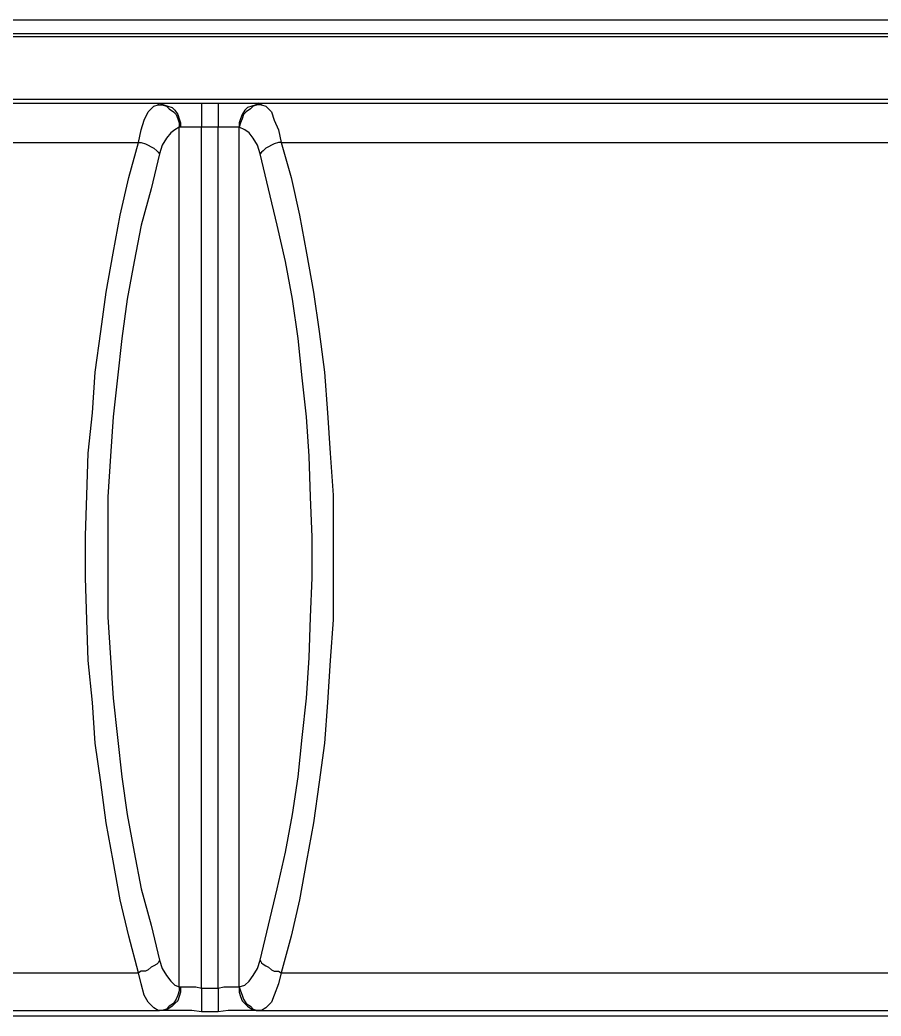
# Model space of a CAD drawing. Header units: centimetres. Extents: x -8.4 to 8.2, y -7.7 to 8.
# Drawn here: x -4.335 to -3.249, y 4.198 to 5.454 of the extents above; entities that cross this region are included whole.
import ezdxf

# ---------------------------------------------------------------- set-up
doc = ezdxf.new("R2010")
doc.units = ezdxf.units.CM
doc.header["$MEASUREMENT"] = 0
doc.layers.add('Layer 1', color=7, linetype='Continuous')

msp = doc.modelspace()

# ---------------------------------------------------------------- linework, layer by layer
at = {"layer": 'Layer 1', "lineweight": 25}
for points in [[(-6.02898, 5.45394), (-6.02898, 5.45394), (-2.16253, 5.45394), (-2.16253, 5.45394)], [(-2.1837, 5.4363), (-2.1837, 5.4363), (-6.01134, 5.4363), (-6.01134, 5.4363)], [(-2.18723, 5.43277), (-2.18723, 5.43277), (-6.00781, 5.43277), (-6.00781, 5.43277)], [(-5.72329, 5.35407), (-5.72329, 5.35407), (-2.46998, 5.35407), (-2.46998, 5.35407)], [(-5.94571, 5.34878), (-5.94571, 5.34878), (-4.1593, 5.34878), (-4.1593, 5.34878)], [(-4.16106, 5.34701), (-4.16106, 5.34701), (-4.1593, 5.34878), (-4.1593, 5.34878)], [(-4.10634, 5.34878), (-4.10634, 5.34878), (-4.08516, 5.34878), (-4.08516, 5.34878)], [(-4.03397, 5.34878), (-4.03397, 5.34878), (-2.24579, 5.34878), (-2.24579, 5.34878)], [(-4.03397, 5.34878), (-4.03397, 5.34878), (-4.03044, 5.34701), (-4.03044, 5.34701)], [(-4.13458, 4.23493), (-4.13458, 4.23493), (-4.13458, 5.31877), (-4.13458, 5.31877)], [(-4.13282, 5.31877), (-4.13282, 5.31877), (-4.13458, 5.31877), (-4.13458, 5.31877)], [(-4.10634, 4.23316), (-4.10634, 4.23316), (-4.10634, 5.31877), (-4.10634, 5.31877)], [(-4.08516, 5.31877), (-4.08516, 5.31877), (-4.10634, 5.31877), (-4.10634, 5.31877)], [(-4.08516, 4.23316), (-4.08516, 4.23316), (-4.08516, 5.31877), (-4.08516, 5.31877)], [(-4.05868, 4.23493), (-4.05868, 4.23493), (-4.05868, 5.31877), (-4.05868, 5.31877)], [(-4.05868, 5.31877), (-4.05868, 5.31877), (-4.05868, 5.31877), (-4.05868, 5.31877)], [(-5.91923, 5.29935), (-5.91923, 5.29935), (-4.18578, 5.29935), (-4.18578, 5.29935)], [(-4.00573, 5.29935), (-4.00573, 5.29935), (-2.27404, 5.29935), (-2.27404, 5.29935)], [(-5.91923, 4.25258), (-5.91923, 4.25258), (-4.18578, 4.25258), (-4.18578, 4.25258)], [(-4.00573, 4.25258), (-4.00573, 4.25258), (-2.27404, 4.25258), (-2.27404, 4.25258)], [(-4.13458, 4.23493), (-4.13458, 4.23493), (-4.13282, 4.23493), (-4.13282, 4.23493)], [(-4.10634, 4.23316), (-4.10634, 4.23316), (-4.08516, 4.23316), (-4.08516, 4.23316)], [(-4.05868, 4.23493), (-4.05868, 4.23493), (-4.05868, 4.23493), (-4.05868, 4.23493)], [(-5.94571, 4.20492), (-5.94571, 4.20492), (-4.1593, 4.20492), (-4.1593, 4.20492)], [(-2.46998, 4.19785), (-2.46998, 4.19785), (-5.72329, 4.19785), (-5.72329, 4.19785)], [(-4.1593, 4.20492), (-4.1593, 4.20492), (-4.16106, 4.20492), (-4.16106, 4.20492)], [(-4.08516, 4.20315), (-4.08516, 4.20315), (-4.10634, 4.20315), (-4.10634, 4.20315)], [(-4.03397, 4.20492), (-4.03397, 4.20492), (-2.24579, 4.20492), (-2.24579, 4.20492)], [(-4.03044, 4.20492), (-4.03044, 4.20492), (-4.03397, 4.20492), (-4.03397, 4.20492)]]:
    msp.add_open_spline(points, degree=3, dxfattribs=at)
for points, knots in [([(-4.18578, 5.29935), (-4.18578, 5.29935), (-4.18225, 5.31524), (-4.18225, 5.31524), (-4.18225, 5.31524), (-4.18225, 5.31524), (-4.17872, 5.32759), (-4.17872, 5.32759), (-4.17872, 5.32759), (-4.17872, 5.32759), (-4.17342, 5.33819), (-4.17342, 5.33819), (-4.17342, 5.33819), (-4.17342, 5.33819), (-4.16636, 5.34525), (-4.16636, 5.34525), (-4.16636, 5.34525), (-4.16636, 5.34525), (-4.16106, 5.34701), (-4.16106, 5.34701)], [0, 0, 0, 0, 0.1666667, 0.1666667, 0.1666667, 0.1666667, 0.3333333, 0.3333333, 0.3333333, 0.3333333, 0.5, 0.5, 0.5, 0.5, 0.6666667, 0.6666667, 0.6666667, 0.6666667, 1, 1, 1, 1]), ([(-4.16106, 5.34701), (-4.16106, 5.34701), (-4.15577, 5.34701), (-4.15577, 5.34701), (-4.15577, 5.34701), (-4.15577, 5.34701), (-4.15047, 5.34525), (-4.15047, 5.34525), (-4.15047, 5.34525), (-4.15047, 5.34525), (-4.14694, 5.34172), (-4.14694, 5.34172), (-4.14694, 5.34172), (-4.14694, 5.34172), (-4.14164, 5.33819), (-4.14164, 5.33819), (-4.14164, 5.33819), (-4.14164, 5.33819), (-4.13812, 5.33466), (-4.13812, 5.33466), (-4.13812, 5.33466), (-4.13812, 5.33466), (-4.13635, 5.32936), (-4.13635, 5.32936), (-4.13635, 5.32936), (-4.13635, 5.32936), (-4.13458, 5.32407), (-4.13458, 5.32407), (-4.13458, 5.32407), (-4.13458, 5.32407), (-4.13458, 5.31877), (-4.13458, 5.31877)], [0, 0, 0, 0, 0.1111111, 0.1111111, 0.1111111, 0.1111111, 0.2222222, 0.2222222, 0.2222222, 0.2222222, 0.3333333, 0.3333333, 0.3333333, 0.3333333, 0.4444444, 0.4444444, 0.4444444, 0.4444444, 0.5555556, 0.5555556, 0.5555556, 0.5555556, 0.6666667, 0.6666667, 0.6666667, 0.6666667, 0.7777778, 0.7777778, 0.7777778, 0.7777778, 1, 1, 1, 1]), ([(-4.1593, 5.34878), (-4.1593, 5.34878), (-4.154, 5.34701), (-4.154, 5.34701), (-4.154, 5.34701), (-4.154, 5.34701), (-4.14871, 5.34525), (-4.14871, 5.34525), (-4.14871, 5.34525), (-4.14871, 5.34525), (-4.14341, 5.34348), (-4.14341, 5.34348), (-4.14341, 5.34348), (-4.14341, 5.34348), (-4.13988, 5.33995), (-4.13988, 5.33995), (-4.13988, 5.33995), (-4.13988, 5.33995), (-4.13635, 5.33466), (-4.13635, 5.33466), (-4.13635, 5.33466), (-4.13635, 5.33466), (-4.13458, 5.32936), (-4.13458, 5.32936), (-4.13458, 5.32936), (-4.13458, 5.32936), (-4.13282, 5.32407), (-4.13282, 5.32407), (-4.13282, 5.32407), (-4.13282, 5.32407), (-4.13282, 5.31877), (-4.13282, 5.31877)], [0, 0, 0, 0, 0.1111111, 0.1111111, 0.1111111, 0.1111111, 0.2222222, 0.2222222, 0.2222222, 0.2222222, 0.3333333, 0.3333333, 0.3333333, 0.3333333, 0.4444444, 0.4444444, 0.4444444, 0.4444444, 0.5555556, 0.5555556, 0.5555556, 0.5555556, 0.6666667, 0.6666667, 0.6666667, 0.6666667, 0.7777778, 0.7777778, 0.7777778, 0.7777778, 1, 1, 1, 1]), ([(-4.1593, 5.34878), (-4.1593, 5.34878), (-4.15047, 5.34878), (-4.15047, 5.34878), (-4.15047, 5.34878), (-4.15047, 5.34878), (-4.14164, 5.34878), (-4.14164, 5.34878), (-4.14164, 5.34878), (-4.14164, 5.34878), (-4.13106, 5.34878), (-4.13106, 5.34878), (-4.13106, 5.34878), (-4.13106, 5.34878), (-4.1187, 5.34878), (-4.1187, 5.34878), (-4.1187, 5.34878), (-4.1187, 5.34878), (-4.10634, 5.34878), (-4.10634, 5.34878)], [0, 0, 0, 0, 0.1666667, 0.1666667, 0.1666667, 0.1666667, 0.3333333, 0.3333333, 0.3333333, 0.3333333, 0.5, 0.5, 0.5, 0.5, 0.6666667, 0.6666667, 0.6666667, 0.6666667, 1, 1, 1, 1]), ([(-4.10634, 5.34878), (-4.10634, 5.34878), (-4.10634, 5.34878), (-4.10634, 5.34878), (-4.10634, 5.34878), (-4.10634, 5.34878), (-4.10634, 5.34701), (-4.10634, 5.34701), (-4.10634, 5.34701), (-4.10634, 5.34701), (-4.10634, 5.34348), (-4.10634, 5.34348), (-4.10634, 5.34348), (-4.10634, 5.34348), (-4.10634, 5.33995), (-4.10634, 5.33995), (-4.10634, 5.33995), (-4.10634, 5.33995), (-4.10634, 5.33466), (-4.10634, 5.33466), (-4.10634, 5.33466), (-4.10634, 5.33466), (-4.10634, 5.32936), (-4.10634, 5.32936), (-4.10634, 5.32936), (-4.10634, 5.32936), (-4.10634, 5.32407), (-4.10634, 5.32407), (-4.10634, 5.32407), (-4.10634, 5.32407), (-4.10634, 5.31877), (-4.10634, 5.31877)], [0, 0, 0, 0, 0.1111111, 0.1111111, 0.1111111, 0.1111111, 0.2222222, 0.2222222, 0.2222222, 0.2222222, 0.3333333, 0.3333333, 0.3333333, 0.3333333, 0.4444444, 0.4444444, 0.4444444, 0.4444444, 0.5555556, 0.5555556, 0.5555556, 0.5555556, 0.6666667, 0.6666667, 0.6666667, 0.6666667, 0.7777778, 0.7777778, 0.7777778, 0.7777778, 1, 1, 1, 1]), ([(-4.08516, 5.34878), (-4.08516, 5.34878), (-4.0728, 5.34878), (-4.0728, 5.34878), (-4.0728, 5.34878), (-4.0728, 5.34878), (-4.06045, 5.34878), (-4.06045, 5.34878), (-4.06045, 5.34878), (-4.06045, 5.34878), (-4.04986, 5.34878), (-4.04986, 5.34878), (-4.04986, 5.34878), (-4.04986, 5.34878), (-4.04103, 5.34878), (-4.04103, 5.34878), (-4.04103, 5.34878), (-4.04103, 5.34878), (-4.03397, 5.34878), (-4.03397, 5.34878)], [0, 0, 0, 0, 0.1666667, 0.1666667, 0.1666667, 0.1666667, 0.3333333, 0.3333333, 0.3333333, 0.3333333, 0.5, 0.5, 0.5, 0.5, 0.6666667, 0.6666667, 0.6666667, 0.6666667, 1, 1, 1, 1]), ([(-4.08516, 5.34878), (-4.08516, 5.34878), (-4.08516, 5.34878), (-4.08516, 5.34878), (-4.08516, 5.34878), (-4.08516, 5.34878), (-4.08516, 5.34701), (-4.08516, 5.34701), (-4.08516, 5.34701), (-4.08516, 5.34701), (-4.08516, 5.34348), (-4.08516, 5.34348), (-4.08516, 5.34348), (-4.08516, 5.34348), (-4.08516, 5.33995), (-4.08516, 5.33995), (-4.08516, 5.33995), (-4.08516, 5.33995), (-4.08516, 5.33466), (-4.08516, 5.33466), (-4.08516, 5.33466), (-4.08516, 5.33466), (-4.08516, 5.32936), (-4.08516, 5.32936), (-4.08516, 5.32936), (-4.08516, 5.32936), (-4.08516, 5.32407), (-4.08516, 5.32407), (-4.08516, 5.32407), (-4.08516, 5.32407), (-4.08516, 5.31877), (-4.08516, 5.31877)], [0, 0, 0, 0, 0.1111111, 0.1111111, 0.1111111, 0.1111111, 0.2222222, 0.2222222, 0.2222222, 0.2222222, 0.3333333, 0.3333333, 0.3333333, 0.3333333, 0.4444444, 0.4444444, 0.4444444, 0.4444444, 0.5555556, 0.5555556, 0.5555556, 0.5555556, 0.6666667, 0.6666667, 0.6666667, 0.6666667, 0.7777778, 0.7777778, 0.7777778, 0.7777778, 1, 1, 1, 1]), ([(-4.03397, 5.34878), (-4.03397, 5.34878), (-4.0375, 5.34701), (-4.0375, 5.34701), (-4.0375, 5.34701), (-4.0375, 5.34701), (-4.04279, 5.34525), (-4.04279, 5.34525), (-4.04279, 5.34525), (-4.04279, 5.34525), (-4.04809, 5.34348), (-4.04809, 5.34348), (-4.04809, 5.34348), (-4.04809, 5.34348), (-4.05162, 5.33995), (-4.05162, 5.33995), (-4.05162, 5.33995), (-4.05162, 5.33995), (-4.05515, 5.33466), (-4.05515, 5.33466), (-4.05515, 5.33466), (-4.05515, 5.33466), (-4.05692, 5.32936), (-4.05692, 5.32936), (-4.05692, 5.32936), (-4.05692, 5.32936), (-4.05868, 5.32407), (-4.05868, 5.32407), (-4.05868, 5.32407), (-4.05868, 5.32407), (-4.05868, 5.31877), (-4.05868, 5.31877)], [0, 0, 0, 0, 0.1111111, 0.1111111, 0.1111111, 0.1111111, 0.2222222, 0.2222222, 0.2222222, 0.2222222, 0.3333333, 0.3333333, 0.3333333, 0.3333333, 0.4444444, 0.4444444, 0.4444444, 0.4444444, 0.5555556, 0.5555556, 0.5555556, 0.5555556, 0.6666667, 0.6666667, 0.6666667, 0.6666667, 0.7777778, 0.7777778, 0.7777778, 0.7777778, 1, 1, 1, 1]), ([(-4.03044, 5.34701), (-4.03044, 5.34701), (-4.03573, 5.34701), (-4.03573, 5.34701), (-4.03573, 5.34701), (-4.03573, 5.34701), (-4.04103, 5.34525), (-4.04103, 5.34525), (-4.04103, 5.34525), (-4.04103, 5.34525), (-4.04456, 5.34172), (-4.04456, 5.34172), (-4.04456, 5.34172), (-4.04456, 5.34172), (-4.04986, 5.33819), (-4.04986, 5.33819), (-4.04986, 5.33819), (-4.04986, 5.33819), (-4.05339, 5.33466), (-4.05339, 5.33466), (-4.05339, 5.33466), (-4.05339, 5.33466), (-4.05515, 5.32936), (-4.05515, 5.32936), (-4.05515, 5.32936), (-4.05515, 5.32936), (-4.05692, 5.32407), (-4.05692, 5.32407), (-4.05692, 5.32407), (-4.05692, 5.32407), (-4.05868, 5.31877), (-4.05868, 5.31877)], [0, 0, 0, 0, 0.1111111, 0.1111111, 0.1111111, 0.1111111, 0.2222222, 0.2222222, 0.2222222, 0.2222222, 0.3333333, 0.3333333, 0.3333333, 0.3333333, 0.4444444, 0.4444444, 0.4444444, 0.4444444, 0.5555556, 0.5555556, 0.5555556, 0.5555556, 0.6666667, 0.6666667, 0.6666667, 0.6666667, 0.7777778, 0.7777778, 0.7777778, 0.7777778, 1, 1, 1, 1]), ([(-4.03044, 5.34701), (-4.03044, 5.34701), (-4.02514, 5.34525), (-4.02514, 5.34525), (-4.02514, 5.34525), (-4.02514, 5.34525), (-4.01808, 5.33819), (-4.01808, 5.33819), (-4.01808, 5.33819), (-4.01808, 5.33819), (-4.01455, 5.32759), (-4.01455, 5.32759), (-4.01455, 5.32759), (-4.01455, 5.32759), (-4.00925, 5.31524), (-4.00925, 5.31524), (-4.00925, 5.31524), (-4.00925, 5.31524), (-4.00573, 5.29935), (-4.00573, 5.29935)], [0, 0, 0, 0, 0.1666667, 0.1666667, 0.1666667, 0.1666667, 0.3333333, 0.3333333, 0.3333333, 0.3333333, 0.5, 0.5, 0.5, 0.5, 0.6666667, 0.6666667, 0.6666667, 0.6666667, 1, 1, 1, 1]), ([(-4.13458, 5.31877), (-4.13458, 5.31877), (-4.13988, 5.31524), (-4.13988, 5.31524), (-4.13988, 5.31524), (-4.13988, 5.31524), (-4.14518, 5.31171), (-4.14518, 5.31171), (-4.14518, 5.31171), (-4.14518, 5.31171), (-4.15047, 5.30465), (-4.15047, 5.30465), (-4.15047, 5.30465), (-4.15047, 5.30465), (-4.15577, 5.29582), (-4.15577, 5.29582), (-4.15577, 5.29582), (-4.15577, 5.29582), (-4.1593, 5.28523), (-4.1593, 5.28523)], [0, 0, 0, 0, 0.1666667, 0.1666667, 0.1666667, 0.1666667, 0.3333333, 0.3333333, 0.3333333, 0.3333333, 0.5, 0.5, 0.5, 0.5, 0.6666667, 0.6666667, 0.6666667, 0.6666667, 1, 1, 1, 1]), ([(-4.10634, 5.31877), (-4.10634, 5.31877), (-4.1134, 5.31877), (-4.1134, 5.31877), (-4.1134, 5.31877), (-4.1134, 5.31877), (-4.1187, 5.31877), (-4.1187, 5.31877), (-4.1187, 5.31877), (-4.1187, 5.31877), (-4.124, 5.31877), (-4.124, 5.31877), (-4.124, 5.31877), (-4.124, 5.31877), (-4.12929, 5.31877), (-4.12929, 5.31877), (-4.12929, 5.31877), (-4.12929, 5.31877), (-4.13282, 5.31877), (-4.13282, 5.31877)], [0, 0, 0, 0, 0.1666667, 0.1666667, 0.1666667, 0.1666667, 0.3333333, 0.3333333, 0.3333333, 0.3333333, 0.5, 0.5, 0.5, 0.5, 0.6666667, 0.6666667, 0.6666667, 0.6666667, 1, 1, 1, 1]), ([(-4.05868, 5.31877), (-4.05868, 5.31877), (-4.06221, 5.31877), (-4.06221, 5.31877), (-4.06221, 5.31877), (-4.06221, 5.31877), (-4.06751, 5.31877), (-4.06751, 5.31877), (-4.06751, 5.31877), (-4.06751, 5.31877), (-4.0728, 5.31877), (-4.0728, 5.31877), (-4.0728, 5.31877), (-4.0728, 5.31877), (-4.0781, 5.31877), (-4.0781, 5.31877), (-4.0781, 5.31877), (-4.0781, 5.31877), (-4.08516, 5.31877), (-4.08516, 5.31877)], [0, 0, 0, 0, 0.1666667, 0.1666667, 0.1666667, 0.1666667, 0.3333333, 0.3333333, 0.3333333, 0.3333333, 0.5, 0.5, 0.5, 0.5, 0.6666667, 0.6666667, 0.6666667, 0.6666667, 1, 1, 1, 1]), ([(-4.0322, 5.28523), (-4.0322, 5.28523), (-4.03573, 5.29582), (-4.03573, 5.29582), (-4.03573, 5.29582), (-4.03573, 5.29582), (-4.04103, 5.30465), (-4.04103, 5.30465), (-4.04103, 5.30465), (-4.04103, 5.30465), (-4.04632, 5.31171), (-4.04632, 5.31171), (-4.04632, 5.31171), (-4.04632, 5.31171), (-4.05162, 5.31524), (-4.05162, 5.31524), (-4.05162, 5.31524), (-4.05162, 5.31524), (-4.05868, 5.31877), (-4.05868, 5.31877)], [0, 0, 0, 0, 0.1666667, 0.1666667, 0.1666667, 0.1666667, 0.3333333, 0.3333333, 0.3333333, 0.3333333, 0.5, 0.5, 0.5, 0.5, 0.6666667, 0.6666667, 0.6666667, 0.6666667, 1, 1, 1, 1]), ([(-4.18578, 4.25258), (-4.18578, 4.25258), (-4.19813, 4.29847), (-4.19813, 4.29847), (-4.19813, 4.29847), (-4.19813, 4.29847), (-4.20873, 4.34437), (-4.20873, 4.34437), (-4.20873, 4.34437), (-4.20873, 4.34437), (-4.21755, 4.3938), (-4.21755, 4.3938), (-4.21755, 4.3938), (-4.21755, 4.3938), (-4.22638, 4.44146), (-4.22638, 4.44146), (-4.22638, 4.44146), (-4.22638, 4.44146), (-4.23344, 4.49265), (-4.23344, 4.49265), (-4.23344, 4.49265), (-4.23344, 4.49265), (-4.2405, 4.54207), (-4.2405, 4.54207), (-4.2405, 4.54207), (-4.2405, 4.54207), (-4.24403, 4.59327), (-4.24403, 4.59327), (-4.24403, 4.59327), (-4.24403, 4.59327), (-4.24933, 4.64622), (-4.24933, 4.64622), (-4.24933, 4.64622), (-4.24933, 4.64622), (-4.25109, 4.69742), (-4.25109, 4.69742), (-4.25109, 4.69742), (-4.25109, 4.69742), (-4.25285, 4.75037), (-4.25285, 4.75037), (-4.25285, 4.75037), (-4.25285, 4.75037), (-4.25285, 4.80332), (-4.25285, 4.80332), (-4.25285, 4.80332), (-4.25285, 4.80332), (-4.25109, 4.85452), (-4.25109, 4.85452), (-4.25109, 4.85452), (-4.25109, 4.85452), (-4.24933, 4.90747), (-4.24933, 4.90747), (-4.24933, 4.90747), (-4.24933, 4.90747), (-4.24403, 4.95867), (-4.24403, 4.95867), (-4.24403, 4.95867), (-4.24403, 4.95867), (-4.2405, 5.00986), (-4.2405, 5.00986), (-4.2405, 5.00986), (-4.2405, 5.00986), (-4.23344, 5.06105), (-4.23344, 5.06105), (-4.23344, 5.06105), (-4.23344, 5.06105), (-4.22638, 5.11048), (-4.22638, 5.11048), (-4.22638, 5.11048), (-4.22638, 5.11048), (-4.21755, 5.1599), (-4.21755, 5.1599), (-4.21755, 5.1599), (-4.21755, 5.1599), (-4.20873, 5.20756), (-4.20873, 5.20756), (-4.20873, 5.20756), (-4.20873, 5.20756), (-4.19813, 5.25522), (-4.19813, 5.25522), (-4.19813, 5.25522), (-4.19813, 5.25522), (-4.18578, 5.29935), (-4.18578, 5.29935)], [0, 0, 0, 0, 0.0454545, 0.0454545, 0.0454545, 0.0454545, 0.0909091, 0.0909091, 0.0909091, 0.0909091, 0.1363636, 0.1363636, 0.1363636, 0.1363636, 0.1818182, 0.1818182, 0.1818182, 0.1818182, 0.2272727, 0.2272727, 0.2272727, 0.2272727, 0.2727273, 0.2727273, 0.2727273, 0.2727273, 0.3181818, 0.3181818, 0.3181818, 0.3181818, 0.3636364, 0.3636364, 0.3636364, 0.3636364, 0.4090909, 0.4090909, 0.4090909, 0.4090909, 0.4545455, 0.4545455, 0.4545455, 0.4545455, 0.5, 0.5, 0.5, 0.5, 0.5454545, 0.5454545, 0.5454545, 0.5454545, 0.5909091, 0.5909091, 0.5909091, 0.5909091, 0.6363636, 0.6363636, 0.6363636, 0.6363636, 0.6818182, 0.6818182, 0.6818182, 0.6818182, 0.7272727, 0.7272727, 0.7272727, 0.7272727, 0.7727273, 0.7727273, 0.7727273, 0.7727273, 0.8181818, 0.8181818, 0.8181818, 0.8181818, 0.8636364, 0.8636364, 0.8636364, 0.8636364, 0.9090909, 0.9090909, 0.9090909, 0.9090909, 1, 1, 1, 1]), ([(-4.18578, 5.29935), (-4.18578, 5.29935), (-4.18225, 5.29935), (-4.18225, 5.29935), (-4.18225, 5.29935), (-4.18225, 5.29935), (-4.17695, 5.29759), (-4.17695, 5.29759), (-4.17695, 5.29759), (-4.17695, 5.29759), (-4.17342, 5.29582), (-4.17342, 5.29582), (-4.17342, 5.29582), (-4.17342, 5.29582), (-4.16989, 5.29405), (-4.16989, 5.29405), (-4.16989, 5.29405), (-4.16989, 5.29405), (-4.16636, 5.29229), (-4.16636, 5.29229), (-4.16636, 5.29229), (-4.16636, 5.29229), (-4.16283, 5.28876), (-4.16283, 5.28876), (-4.16283, 5.28876), (-4.16283, 5.28876), (-4.16106, 5.28699), (-4.16106, 5.28699), (-4.16106, 5.28699), (-4.16106, 5.28699), (-4.1593, 5.28523), (-4.1593, 5.28523)], [0, 0, 0, 0, 0.1111111, 0.1111111, 0.1111111, 0.1111111, 0.2222222, 0.2222222, 0.2222222, 0.2222222, 0.3333333, 0.3333333, 0.3333333, 0.3333333, 0.4444444, 0.4444444, 0.4444444, 0.4444444, 0.5555556, 0.5555556, 0.5555556, 0.5555556, 0.6666667, 0.6666667, 0.6666667, 0.6666667, 0.7777778, 0.7777778, 0.7777778, 0.7777778, 1, 1, 1, 1]), ([(-4.00573, 5.29935), (-4.00573, 5.29935), (-4.00925, 5.29935), (-4.00925, 5.29935), (-4.00925, 5.29935), (-4.00925, 5.29935), (-4.01455, 5.29759), (-4.01455, 5.29759), (-4.01455, 5.29759), (-4.01455, 5.29759), (-4.01808, 5.29582), (-4.01808, 5.29582), (-4.01808, 5.29582), (-4.01808, 5.29582), (-4.02161, 5.29405), (-4.02161, 5.29405), (-4.02161, 5.29405), (-4.02161, 5.29405), (-4.02514, 5.29229), (-4.02514, 5.29229), (-4.02514, 5.29229), (-4.02514, 5.29229), (-4.02867, 5.28876), (-4.02867, 5.28876), (-4.02867, 5.28876), (-4.02867, 5.28876), (-4.03044, 5.28699), (-4.03044, 5.28699), (-4.03044, 5.28699), (-4.03044, 5.28699), (-4.0322, 5.28523), (-4.0322, 5.28523)], [0, 0, 0, 0, 0.1111111, 0.1111111, 0.1111111, 0.1111111, 0.2222222, 0.2222222, 0.2222222, 0.2222222, 0.3333333, 0.3333333, 0.3333333, 0.3333333, 0.4444444, 0.4444444, 0.4444444, 0.4444444, 0.5555556, 0.5555556, 0.5555556, 0.5555556, 0.6666667, 0.6666667, 0.6666667, 0.6666667, 0.7777778, 0.7777778, 0.7777778, 0.7777778, 1, 1, 1, 1]), ([(-4.00573, 5.29935), (-4.00573, 5.29935), (-3.99337, 5.25522), (-3.99337, 5.25522), (-3.99337, 5.25522), (-3.99337, 5.25522), (-3.98277, 5.20756), (-3.98277, 5.20756), (-3.98277, 5.20756), (-3.98277, 5.20756), (-3.97395, 5.1599), (-3.97395, 5.1599), (-3.97395, 5.1599), (-3.97395, 5.1599), (-3.96513, 5.11048), (-3.96513, 5.11048), (-3.96513, 5.11048), (-3.96513, 5.11048), (-3.95807, 5.06105), (-3.95807, 5.06105), (-3.95807, 5.06105), (-3.95807, 5.06105), (-3.951, 5.00986), (-3.951, 5.00986), (-3.951, 5.00986), (-3.951, 5.00986), (-3.94747, 4.95867), (-3.94747, 4.95867), (-3.94747, 4.95867), (-3.94747, 4.95867), (-3.94394, 4.90747), (-3.94394, 4.90747), (-3.94394, 4.90747), (-3.94394, 4.90747), (-3.94041, 4.85452), (-3.94041, 4.85452), (-3.94041, 4.85452), (-3.94041, 4.85452), (-3.94041, 4.80332), (-3.94041, 4.80332), (-3.94041, 4.80332), (-3.94041, 4.80332), (-3.94041, 4.75037), (-3.94041, 4.75037), (-3.94041, 4.75037), (-3.94041, 4.75037), (-3.94041, 4.69742), (-3.94041, 4.69742), (-3.94041, 4.69742), (-3.94041, 4.69742), (-3.94394, 4.64622), (-3.94394, 4.64622), (-3.94394, 4.64622), (-3.94394, 4.64622), (-3.94747, 4.59327), (-3.94747, 4.59327), (-3.94747, 4.59327), (-3.94747, 4.59327), (-3.951, 4.54207), (-3.951, 4.54207), (-3.951, 4.54207), (-3.951, 4.54207), (-3.95807, 4.49265), (-3.95807, 4.49265), (-3.95807, 4.49265), (-3.95807, 4.49265), (-3.96513, 4.44146), (-3.96513, 4.44146), (-3.96513, 4.44146), (-3.96513, 4.44146), (-3.97395, 4.3938), (-3.97395, 4.3938), (-3.97395, 4.3938), (-3.97395, 4.3938), (-3.98277, 4.34437), (-3.98277, 4.34437), (-3.98277, 4.34437), (-3.98277, 4.34437), (-3.99337, 4.29847), (-3.99337, 4.29847), (-3.99337, 4.29847), (-3.99337, 4.29847), (-4.00573, 4.25258), (-4.00573, 4.25258)], [0, 0, 0, 0, 0.0454545, 0.0454545, 0.0454545, 0.0454545, 0.0909091, 0.0909091, 0.0909091, 0.0909091, 0.1363636, 0.1363636, 0.1363636, 0.1363636, 0.1818182, 0.1818182, 0.1818182, 0.1818182, 0.2272727, 0.2272727, 0.2272727, 0.2272727, 0.2727273, 0.2727273, 0.2727273, 0.2727273, 0.3181818, 0.3181818, 0.3181818, 0.3181818, 0.3636364, 0.3636364, 0.3636364, 0.3636364, 0.4090909, 0.4090909, 0.4090909, 0.4090909, 0.4545455, 0.4545455, 0.4545455, 0.4545455, 0.5, 0.5, 0.5, 0.5, 0.5454545, 0.5454545, 0.5454545, 0.5454545, 0.5909091, 0.5909091, 0.5909091, 0.5909091, 0.6363636, 0.6363636, 0.6363636, 0.6363636, 0.6818182, 0.6818182, 0.6818182, 0.6818182, 0.7272727, 0.7272727, 0.7272727, 0.7272727, 0.7727273, 0.7727273, 0.7727273, 0.7727273, 0.8181818, 0.8181818, 0.8181818, 0.8181818, 0.8636364, 0.8636364, 0.8636364, 0.8636364, 0.9090909, 0.9090909, 0.9090909, 0.9090909, 1, 1, 1, 1]), ([(-4.1593, 5.28523), (-4.1593, 5.28523), (-4.16989, 5.2411), (-4.16989, 5.2411), (-4.16989, 5.2411), (-4.16989, 5.2411), (-4.18225, 5.19521), (-4.18225, 5.19521), (-4.18225, 5.19521), (-4.18225, 5.19521), (-4.19107, 5.14931), (-4.19107, 5.14931), (-4.19107, 5.14931), (-4.19107, 5.14931), (-4.1999, 5.10165), (-4.1999, 5.10165), (-4.1999, 5.10165), (-4.1999, 5.10165), (-4.20696, 5.05222), (-4.20696, 5.05222), (-4.20696, 5.05222), (-4.20696, 5.05222), (-4.21226, 5.0028), (-4.21226, 5.0028), (-4.21226, 5.0028), (-4.21226, 5.0028), (-4.21755, 4.95337), (-4.21755, 4.95337), (-4.21755, 4.95337), (-4.21755, 4.95337), (-4.22108, 4.90395), (-4.22108, 4.90395), (-4.22108, 4.90395), (-4.22108, 4.90395), (-4.22461, 4.85275), (-4.22461, 4.85275), (-4.22461, 4.85275), (-4.22461, 4.85275), (-4.22461, 4.80156), (-4.22461, 4.80156), (-4.22461, 4.80156), (-4.22461, 4.80156), (-4.22461, 4.75037), (-4.22461, 4.75037), (-4.22461, 4.75037), (-4.22461, 4.75037), (-4.22461, 4.70094), (-4.22461, 4.70094), (-4.22461, 4.70094), (-4.22461, 4.70094), (-4.22108, 4.64975), (-4.22108, 4.64975), (-4.22108, 4.64975), (-4.22108, 4.64975), (-4.21755, 4.59856), (-4.21755, 4.59856), (-4.21755, 4.59856), (-4.21755, 4.59856), (-4.21226, 4.54913), (-4.21226, 4.54913), (-4.21226, 4.54913), (-4.21226, 4.54913), (-4.20696, 4.49971), (-4.20696, 4.49971), (-4.20696, 4.49971), (-4.20696, 4.49971), (-4.1999, 4.45205), (-4.1999, 4.45205), (-4.1999, 4.45205), (-4.1999, 4.45205), (-4.19107, 4.40438), (-4.19107, 4.40438), (-4.19107, 4.40438), (-4.19107, 4.40438), (-4.18225, 4.35849), (-4.18225, 4.35849), (-4.18225, 4.35849), (-4.18225, 4.35849), (-4.16989, 4.3126), (-4.16989, 4.3126), (-4.16989, 4.3126), (-4.16989, 4.3126), (-4.1593, 4.26847), (-4.1593, 4.26847)], [0, 0, 0, 0, 0.0454545, 0.0454545, 0.0454545, 0.0454545, 0.0909091, 0.0909091, 0.0909091, 0.0909091, 0.1363636, 0.1363636, 0.1363636, 0.1363636, 0.1818182, 0.1818182, 0.1818182, 0.1818182, 0.2272727, 0.2272727, 0.2272727, 0.2272727, 0.2727273, 0.2727273, 0.2727273, 0.2727273, 0.3181818, 0.3181818, 0.3181818, 0.3181818, 0.3636364, 0.3636364, 0.3636364, 0.3636364, 0.4090909, 0.4090909, 0.4090909, 0.4090909, 0.4545455, 0.4545455, 0.4545455, 0.4545455, 0.5, 0.5, 0.5, 0.5, 0.5454545, 0.5454545, 0.5454545, 0.5454545, 0.5909091, 0.5909091, 0.5909091, 0.5909091, 0.6363636, 0.6363636, 0.6363636, 0.6363636, 0.6818182, 0.6818182, 0.6818182, 0.6818182, 0.7272727, 0.7272727, 0.7272727, 0.7272727, 0.7727273, 0.7727273, 0.7727273, 0.7727273, 0.8181818, 0.8181818, 0.8181818, 0.8181818, 0.8636364, 0.8636364, 0.8636364, 0.8636364, 0.9090909, 0.9090909, 0.9090909, 0.9090909, 1, 1, 1, 1]), ([(-4.0322, 4.26847), (-4.0322, 4.26847), (-4.02161, 4.3126), (-4.02161, 4.3126), (-4.02161, 4.3126), (-4.02161, 4.3126), (-4.01102, 4.35849), (-4.01102, 4.35849), (-4.01102, 4.35849), (-4.01102, 4.35849), (-4.00043, 4.40438), (-4.00043, 4.40438), (-4.00043, 4.40438), (-4.00043, 4.40438), (-3.9916, 4.45205), (-3.9916, 4.45205), (-3.9916, 4.45205), (-3.9916, 4.45205), (-3.98454, 4.49971), (-3.98454, 4.49971), (-3.98454, 4.49971), (-3.98454, 4.49971), (-3.97925, 4.54913), (-3.97925, 4.54913), (-3.97925, 4.54913), (-3.97925, 4.54913), (-3.97395, 4.59856), (-3.97395, 4.59856), (-3.97395, 4.59856), (-3.97395, 4.59856), (-3.97042, 4.64975), (-3.97042, 4.64975), (-3.97042, 4.64975), (-3.97042, 4.64975), (-3.96865, 4.70094), (-3.96865, 4.70094), (-3.96865, 4.70094), (-3.96865, 4.70094), (-3.96689, 4.75037), (-3.96689, 4.75037), (-3.96689, 4.75037), (-3.96689, 4.75037), (-3.96689, 4.80156), (-3.96689, 4.80156), (-3.96689, 4.80156), (-3.96689, 4.80156), (-3.96865, 4.85275), (-3.96865, 4.85275), (-3.96865, 4.85275), (-3.96865, 4.85275), (-3.97042, 4.90395), (-3.97042, 4.90395), (-3.97042, 4.90395), (-3.97042, 4.90395), (-3.97395, 4.95337), (-3.97395, 4.95337), (-3.97395, 4.95337), (-3.97395, 4.95337), (-3.97925, 5.0028), (-3.97925, 5.0028), (-3.97925, 5.0028), (-3.97925, 5.0028), (-3.98454, 5.05222), (-3.98454, 5.05222), (-3.98454, 5.05222), (-3.98454, 5.05222), (-3.9916, 5.10165), (-3.9916, 5.10165), (-3.9916, 5.10165), (-3.9916, 5.10165), (-4.00043, 5.14931), (-4.00043, 5.14931), (-4.00043, 5.14931), (-4.00043, 5.14931), (-4.01102, 5.19521), (-4.01102, 5.19521), (-4.01102, 5.19521), (-4.01102, 5.19521), (-4.02161, 5.2411), (-4.02161, 5.2411), (-4.02161, 5.2411), (-4.02161, 5.2411), (-4.0322, 5.28523), (-4.0322, 5.28523)], [0, 0, 0, 0, 0.0454545, 0.0454545, 0.0454545, 0.0454545, 0.0909091, 0.0909091, 0.0909091, 0.0909091, 0.1363636, 0.1363636, 0.1363636, 0.1363636, 0.1818182, 0.1818182, 0.1818182, 0.1818182, 0.2272727, 0.2272727, 0.2272727, 0.2272727, 0.2727273, 0.2727273, 0.2727273, 0.2727273, 0.3181818, 0.3181818, 0.3181818, 0.3181818, 0.3636364, 0.3636364, 0.3636364, 0.3636364, 0.4090909, 0.4090909, 0.4090909, 0.4090909, 0.4545455, 0.4545455, 0.4545455, 0.4545455, 0.5, 0.5, 0.5, 0.5, 0.5454545, 0.5454545, 0.5454545, 0.5454545, 0.5909091, 0.5909091, 0.5909091, 0.5909091, 0.6363636, 0.6363636, 0.6363636, 0.6363636, 0.6818182, 0.6818182, 0.6818182, 0.6818182, 0.7272727, 0.7272727, 0.7272727, 0.7272727, 0.7727273, 0.7727273, 0.7727273, 0.7727273, 0.8181818, 0.8181818, 0.8181818, 0.8181818, 0.8636364, 0.8636364, 0.8636364, 0.8636364, 0.9090909, 0.9090909, 0.9090909, 0.9090909, 1, 1, 1, 1]), ([(-4.1593, 4.26847), (-4.1593, 4.26847), (-4.16106, 4.26493), (-4.16106, 4.26493), (-4.16106, 4.26493), (-4.16106, 4.26493), (-4.16283, 4.26317), (-4.16283, 4.26317), (-4.16283, 4.26317), (-4.16283, 4.26317), (-4.16636, 4.2614), (-4.16636, 4.2614), (-4.16636, 4.2614), (-4.16636, 4.2614), (-4.16989, 4.25964), (-4.16989, 4.25964), (-4.16989, 4.25964), (-4.16989, 4.25964), (-4.17342, 4.25611), (-4.17342, 4.25611), (-4.17342, 4.25611), (-4.17342, 4.25611), (-4.17695, 4.25434), (-4.17695, 4.25434), (-4.17695, 4.25434), (-4.17695, 4.25434), (-4.18225, 4.25434), (-4.18225, 4.25434), (-4.18225, 4.25434), (-4.18225, 4.25434), (-4.18578, 4.25258), (-4.18578, 4.25258)], [0, 0, 0, 0, 0.1111111, 0.1111111, 0.1111111, 0.1111111, 0.2222222, 0.2222222, 0.2222222, 0.2222222, 0.3333333, 0.3333333, 0.3333333, 0.3333333, 0.4444444, 0.4444444, 0.4444444, 0.4444444, 0.5555556, 0.5555556, 0.5555556, 0.5555556, 0.6666667, 0.6666667, 0.6666667, 0.6666667, 0.7777778, 0.7777778, 0.7777778, 0.7777778, 1, 1, 1, 1]), ([(-4.1593, 4.26847), (-4.1593, 4.26847), (-4.15577, 4.25787), (-4.15577, 4.25787), (-4.15577, 4.25787), (-4.15577, 4.25787), (-4.15047, 4.24905), (-4.15047, 4.24905), (-4.15047, 4.24905), (-4.15047, 4.24905), (-4.14518, 4.24199), (-4.14518, 4.24199), (-4.14518, 4.24199), (-4.14518, 4.24199), (-4.13988, 4.23669), (-4.13988, 4.23669), (-4.13988, 4.23669), (-4.13988, 4.23669), (-4.13458, 4.23493), (-4.13458, 4.23493)], [0, 0, 0, 0, 0.1666667, 0.1666667, 0.1666667, 0.1666667, 0.3333333, 0.3333333, 0.3333333, 0.3333333, 0.5, 0.5, 0.5, 0.5, 0.6666667, 0.6666667, 0.6666667, 0.6666667, 1, 1, 1, 1]), ([(-4.05868, 4.23493), (-4.05868, 4.23493), (-4.05162, 4.23669), (-4.05162, 4.23669), (-4.05162, 4.23669), (-4.05162, 4.23669), (-4.04632, 4.24199), (-4.04632, 4.24199), (-4.04632, 4.24199), (-4.04632, 4.24199), (-4.04103, 4.24905), (-4.04103, 4.24905), (-4.04103, 4.24905), (-4.04103, 4.24905), (-4.03573, 4.25787), (-4.03573, 4.25787), (-4.03573, 4.25787), (-4.03573, 4.25787), (-4.0322, 4.26847), (-4.0322, 4.26847)], [0, 0, 0, 0, 0.1666667, 0.1666667, 0.1666667, 0.1666667, 0.3333333, 0.3333333, 0.3333333, 0.3333333, 0.5, 0.5, 0.5, 0.5, 0.6666667, 0.6666667, 0.6666667, 0.6666667, 1, 1, 1, 1]), ([(-4.0322, 4.26847), (-4.0322, 4.26847), (-4.03044, 4.26493), (-4.03044, 4.26493), (-4.03044, 4.26493), (-4.03044, 4.26493), (-4.02867, 4.26317), (-4.02867, 4.26317), (-4.02867, 4.26317), (-4.02867, 4.26317), (-4.02514, 4.2614), (-4.02514, 4.2614), (-4.02514, 4.2614), (-4.02514, 4.2614), (-4.02161, 4.25964), (-4.02161, 4.25964), (-4.02161, 4.25964), (-4.02161, 4.25964), (-4.01808, 4.25611), (-4.01808, 4.25611), (-4.01808, 4.25611), (-4.01808, 4.25611), (-4.01455, 4.25434), (-4.01455, 4.25434), (-4.01455, 4.25434), (-4.01455, 4.25434), (-4.00925, 4.25434), (-4.00925, 4.25434), (-4.00925, 4.25434), (-4.00925, 4.25434), (-4.00573, 4.25258), (-4.00573, 4.25258)], [0, 0, 0, 0, 0.1111111, 0.1111111, 0.1111111, 0.1111111, 0.2222222, 0.2222222, 0.2222222, 0.2222222, 0.3333333, 0.3333333, 0.3333333, 0.3333333, 0.4444444, 0.4444444, 0.4444444, 0.4444444, 0.5555556, 0.5555556, 0.5555556, 0.5555556, 0.6666667, 0.6666667, 0.6666667, 0.6666667, 0.7777778, 0.7777778, 0.7777778, 0.7777778, 1, 1, 1, 1]), ([(-4.16106, 4.20492), (-4.16106, 4.20492), (-4.16636, 4.20845), (-4.16636, 4.20845), (-4.16636, 4.20845), (-4.16636, 4.20845), (-4.17342, 4.21551), (-4.17342, 4.21551), (-4.17342, 4.21551), (-4.17342, 4.21551), (-4.17872, 4.22433), (-4.17872, 4.22433), (-4.17872, 4.22433), (-4.17872, 4.22433), (-4.18225, 4.23845), (-4.18225, 4.23845), (-4.18225, 4.23845), (-4.18225, 4.23845), (-4.18578, 4.25258), (-4.18578, 4.25258)], [0, 0, 0, 0, 0.1666667, 0.1666667, 0.1666667, 0.1666667, 0.3333333, 0.3333333, 0.3333333, 0.3333333, 0.5, 0.5, 0.5, 0.5, 0.6666667, 0.6666667, 0.6666667, 0.6666667, 1, 1, 1, 1]), ([(-4.00573, 4.25258), (-4.00573, 4.25258), (-4.00925, 4.23845), (-4.00925, 4.23845), (-4.00925, 4.23845), (-4.00925, 4.23845), (-4.01455, 4.22433), (-4.01455, 4.22433), (-4.01455, 4.22433), (-4.01455, 4.22433), (-4.01808, 4.21551), (-4.01808, 4.21551), (-4.01808, 4.21551), (-4.01808, 4.21551), (-4.02514, 4.20845), (-4.02514, 4.20845), (-4.02514, 4.20845), (-4.02514, 4.20845), (-4.03044, 4.20492), (-4.03044, 4.20492)], [0, 0, 0, 0, 0.1666667, 0.1666667, 0.1666667, 0.1666667, 0.3333333, 0.3333333, 0.3333333, 0.3333333, 0.5, 0.5, 0.5, 0.5, 0.6666667, 0.6666667, 0.6666667, 0.6666667, 1, 1, 1, 1]), ([(-4.13458, 4.23493), (-4.13458, 4.23493), (-4.13458, 4.22963), (-4.13458, 4.22963), (-4.13458, 4.22963), (-4.13458, 4.22963), (-4.13635, 4.22433), (-4.13635, 4.22433), (-4.13635, 4.22433), (-4.13635, 4.22433), (-4.13812, 4.21904), (-4.13812, 4.21904), (-4.13812, 4.21904), (-4.13812, 4.21904), (-4.14164, 4.21374), (-4.14164, 4.21374), (-4.14164, 4.21374), (-4.14164, 4.21374), (-4.14694, 4.21021), (-4.14694, 4.21021), (-4.14694, 4.21021), (-4.14694, 4.21021), (-4.15047, 4.20668), (-4.15047, 4.20668), (-4.15047, 4.20668), (-4.15047, 4.20668), (-4.15577, 4.20492), (-4.15577, 4.20492), (-4.15577, 4.20492), (-4.15577, 4.20492), (-4.16106, 4.20492), (-4.16106, 4.20492)], [0, 0, 0, 0, 0.1111111, 0.1111111, 0.1111111, 0.1111111, 0.2222222, 0.2222222, 0.2222222, 0.2222222, 0.3333333, 0.3333333, 0.3333333, 0.3333333, 0.4444444, 0.4444444, 0.4444444, 0.4444444, 0.5555556, 0.5555556, 0.5555556, 0.5555556, 0.6666667, 0.6666667, 0.6666667, 0.6666667, 0.7777778, 0.7777778, 0.7777778, 0.7777778, 1, 1, 1, 1]), ([(-4.13282, 4.23493), (-4.13282, 4.23493), (-4.13282, 4.22787), (-4.13282, 4.22787), (-4.13282, 4.22787), (-4.13282, 4.22787), (-4.13458, 4.22257), (-4.13458, 4.22257), (-4.13458, 4.22257), (-4.13458, 4.22257), (-4.13635, 4.21727), (-4.13635, 4.21727), (-4.13635, 4.21727), (-4.13635, 4.21727), (-4.13988, 4.21374), (-4.13988, 4.21374), (-4.13988, 4.21374), (-4.13988, 4.21374), (-4.14341, 4.21021), (-4.14341, 4.21021), (-4.14341, 4.21021), (-4.14341, 4.21021), (-4.14871, 4.20668), (-4.14871, 4.20668), (-4.14871, 4.20668), (-4.14871, 4.20668), (-4.154, 4.20492), (-4.154, 4.20492), (-4.154, 4.20492), (-4.154, 4.20492), (-4.1593, 4.20492), (-4.1593, 4.20492)], [0, 0, 0, 0, 0.1111111, 0.1111111, 0.1111111, 0.1111111, 0.2222222, 0.2222222, 0.2222222, 0.2222222, 0.3333333, 0.3333333, 0.3333333, 0.3333333, 0.4444444, 0.4444444, 0.4444444, 0.4444444, 0.5555556, 0.5555556, 0.5555556, 0.5555556, 0.6666667, 0.6666667, 0.6666667, 0.6666667, 0.7777778, 0.7777778, 0.7777778, 0.7777778, 1, 1, 1, 1]), ([(-4.13282, 4.23493), (-4.13282, 4.23493), (-4.12929, 4.23493), (-4.12929, 4.23493), (-4.12929, 4.23493), (-4.12929, 4.23493), (-4.124, 4.23493), (-4.124, 4.23493), (-4.124, 4.23493), (-4.124, 4.23493), (-4.1187, 4.23493), (-4.1187, 4.23493), (-4.1187, 4.23493), (-4.1187, 4.23493), (-4.1134, 4.23493), (-4.1134, 4.23493), (-4.1134, 4.23493), (-4.1134, 4.23493), (-4.10634, 4.23316), (-4.10634, 4.23316)], [0, 0, 0, 0, 0.1666667, 0.1666667, 0.1666667, 0.1666667, 0.3333333, 0.3333333, 0.3333333, 0.3333333, 0.5, 0.5, 0.5, 0.5, 0.6666667, 0.6666667, 0.6666667, 0.6666667, 1, 1, 1, 1]), ([(-4.10634, 4.23316), (-4.10634, 4.23316), (-4.10634, 4.22787), (-4.10634, 4.22787), (-4.10634, 4.22787), (-4.10634, 4.22787), (-4.10634, 4.22257), (-4.10634, 4.22257), (-4.10634, 4.22257), (-4.10634, 4.22257), (-4.10634, 4.21727), (-4.10634, 4.21727), (-4.10634, 4.21727), (-4.10634, 4.21727), (-4.10634, 4.21374), (-4.10634, 4.21374), (-4.10634, 4.21374), (-4.10634, 4.21374), (-4.10634, 4.20845), (-4.10634, 4.20845), (-4.10634, 4.20845), (-4.10634, 4.20845), (-4.10634, 4.20668), (-4.10634, 4.20668), (-4.10634, 4.20668), (-4.10634, 4.20668), (-4.10634, 4.20492), (-4.10634, 4.20492), (-4.10634, 4.20492), (-4.10634, 4.20492), (-4.10634, 4.20315), (-4.10634, 4.20315)], [0, 0, 0, 0, 0.1111111, 0.1111111, 0.1111111, 0.1111111, 0.2222222, 0.2222222, 0.2222222, 0.2222222, 0.3333333, 0.3333333, 0.3333333, 0.3333333, 0.4444444, 0.4444444, 0.4444444, 0.4444444, 0.5555556, 0.5555556, 0.5555556, 0.5555556, 0.6666667, 0.6666667, 0.6666667, 0.6666667, 0.7777778, 0.7777778, 0.7777778, 0.7777778, 1, 1, 1, 1]), ([(-4.08516, 4.23316), (-4.08516, 4.23316), (-4.0781, 4.23493), (-4.0781, 4.23493), (-4.0781, 4.23493), (-4.0781, 4.23493), (-4.0728, 4.23493), (-4.0728, 4.23493), (-4.0728, 4.23493), (-4.0728, 4.23493), (-4.06751, 4.23493), (-4.06751, 4.23493), (-4.06751, 4.23493), (-4.06751, 4.23493), (-4.06221, 4.23493), (-4.06221, 4.23493), (-4.06221, 4.23493), (-4.06221, 4.23493), (-4.05868, 4.23493), (-4.05868, 4.23493)], [0, 0, 0, 0, 0.1666667, 0.1666667, 0.1666667, 0.1666667, 0.3333333, 0.3333333, 0.3333333, 0.3333333, 0.5, 0.5, 0.5, 0.5, 0.6666667, 0.6666667, 0.6666667, 0.6666667, 1, 1, 1, 1]), ([(-4.08516, 4.23316), (-4.08516, 4.23316), (-4.08516, 4.22787), (-4.08516, 4.22787), (-4.08516, 4.22787), (-4.08516, 4.22787), (-4.08516, 4.22257), (-4.08516, 4.22257), (-4.08516, 4.22257), (-4.08516, 4.22257), (-4.08516, 4.21727), (-4.08516, 4.21727), (-4.08516, 4.21727), (-4.08516, 4.21727), (-4.08516, 4.21374), (-4.08516, 4.21374), (-4.08516, 4.21374), (-4.08516, 4.21374), (-4.08516, 4.20845), (-4.08516, 4.20845), (-4.08516, 4.20845), (-4.08516, 4.20845), (-4.08516, 4.20668), (-4.08516, 4.20668), (-4.08516, 4.20668), (-4.08516, 4.20668), (-4.08516, 4.20492), (-4.08516, 4.20492), (-4.08516, 4.20492), (-4.08516, 4.20492), (-4.08516, 4.20315), (-4.08516, 4.20315)], [0, 0, 0, 0, 0.1111111, 0.1111111, 0.1111111, 0.1111111, 0.2222222, 0.2222222, 0.2222222, 0.2222222, 0.3333333, 0.3333333, 0.3333333, 0.3333333, 0.4444444, 0.4444444, 0.4444444, 0.4444444, 0.5555556, 0.5555556, 0.5555556, 0.5555556, 0.6666667, 0.6666667, 0.6666667, 0.6666667, 0.7777778, 0.7777778, 0.7777778, 0.7777778, 1, 1, 1, 1]), ([(-4.05868, 4.23493), (-4.05868, 4.23493), (-4.05692, 4.22963), (-4.05692, 4.22963), (-4.05692, 4.22963), (-4.05692, 4.22963), (-4.05515, 4.22433), (-4.05515, 4.22433), (-4.05515, 4.22433), (-4.05515, 4.22433), (-4.05339, 4.21904), (-4.05339, 4.21904), (-4.05339, 4.21904), (-4.05339, 4.21904), (-4.04986, 4.21374), (-4.04986, 4.21374), (-4.04986, 4.21374), (-4.04986, 4.21374), (-4.04456, 4.21021), (-4.04456, 4.21021), (-4.04456, 4.21021), (-4.04456, 4.21021), (-4.04103, 4.20668), (-4.04103, 4.20668), (-4.04103, 4.20668), (-4.04103, 4.20668), (-4.03573, 4.20492), (-4.03573, 4.20492), (-4.03573, 4.20492), (-4.03573, 4.20492), (-4.03044, 4.20492), (-4.03044, 4.20492)], [0, 0, 0, 0, 0.1111111, 0.1111111, 0.1111111, 0.1111111, 0.2222222, 0.2222222, 0.2222222, 0.2222222, 0.3333333, 0.3333333, 0.3333333, 0.3333333, 0.4444444, 0.4444444, 0.4444444, 0.4444444, 0.5555556, 0.5555556, 0.5555556, 0.5555556, 0.6666667, 0.6666667, 0.6666667, 0.6666667, 0.7777778, 0.7777778, 0.7777778, 0.7777778, 1, 1, 1, 1]), ([(-4.05868, 4.23493), (-4.05868, 4.23493), (-4.05868, 4.22787), (-4.05868, 4.22787), (-4.05868, 4.22787), (-4.05868, 4.22787), (-4.05692, 4.22257), (-4.05692, 4.22257), (-4.05692, 4.22257), (-4.05692, 4.22257), (-4.05515, 4.21727), (-4.05515, 4.21727), (-4.05515, 4.21727), (-4.05515, 4.21727), (-4.05162, 4.21374), (-4.05162, 4.21374), (-4.05162, 4.21374), (-4.05162, 4.21374), (-4.04809, 4.21021), (-4.04809, 4.21021), (-4.04809, 4.21021), (-4.04809, 4.21021), (-4.04279, 4.20668), (-4.04279, 4.20668), (-4.04279, 4.20668), (-4.04279, 4.20668), (-4.0375, 4.20492), (-4.0375, 4.20492), (-4.0375, 4.20492), (-4.0375, 4.20492), (-4.03397, 4.20492), (-4.03397, 4.20492)], [0, 0, 0, 0, 0.1111111, 0.1111111, 0.1111111, 0.1111111, 0.2222222, 0.2222222, 0.2222222, 0.2222222, 0.3333333, 0.3333333, 0.3333333, 0.3333333, 0.4444444, 0.4444444, 0.4444444, 0.4444444, 0.5555556, 0.5555556, 0.5555556, 0.5555556, 0.6666667, 0.6666667, 0.6666667, 0.6666667, 0.7777778, 0.7777778, 0.7777778, 0.7777778, 1, 1, 1, 1]), ([(-4.10634, 4.20315), (-4.10634, 4.20315), (-4.1187, 4.20492), (-4.1187, 4.20492), (-4.1187, 4.20492), (-4.1187, 4.20492), (-4.13106, 4.20492), (-4.13106, 4.20492), (-4.13106, 4.20492), (-4.13106, 4.20492), (-4.14164, 4.20492), (-4.14164, 4.20492), (-4.14164, 4.20492), (-4.14164, 4.20492), (-4.15047, 4.20492), (-4.15047, 4.20492), (-4.15047, 4.20492), (-4.15047, 4.20492), (-4.1593, 4.20492), (-4.1593, 4.20492)], [0, 0, 0, 0, 0.1666667, 0.1666667, 0.1666667, 0.1666667, 0.3333333, 0.3333333, 0.3333333, 0.3333333, 0.5, 0.5, 0.5, 0.5, 0.6666667, 0.6666667, 0.6666667, 0.6666667, 1, 1, 1, 1]), ([(-4.03397, 4.20492), (-4.03397, 4.20492), (-4.04103, 4.20492), (-4.04103, 4.20492), (-4.04103, 4.20492), (-4.04103, 4.20492), (-4.04986, 4.20492), (-4.04986, 4.20492), (-4.04986, 4.20492), (-4.04986, 4.20492), (-4.06045, 4.20492), (-4.06045, 4.20492), (-4.06045, 4.20492), (-4.06045, 4.20492), (-4.0728, 4.20492), (-4.0728, 4.20492), (-4.0728, 4.20492), (-4.0728, 4.20492), (-4.08516, 4.20315), (-4.08516, 4.20315)], [0, 0, 0, 0, 0.1666667, 0.1666667, 0.1666667, 0.1666667, 0.3333333, 0.3333333, 0.3333333, 0.3333333, 0.5, 0.5, 0.5, 0.5, 0.6666667, 0.6666667, 0.6666667, 0.6666667, 1, 1, 1, 1])]:
    msp.add_open_spline(points, degree=3, knots=knots, dxfattribs=at)

doc.saveas('drawing.dxf')
